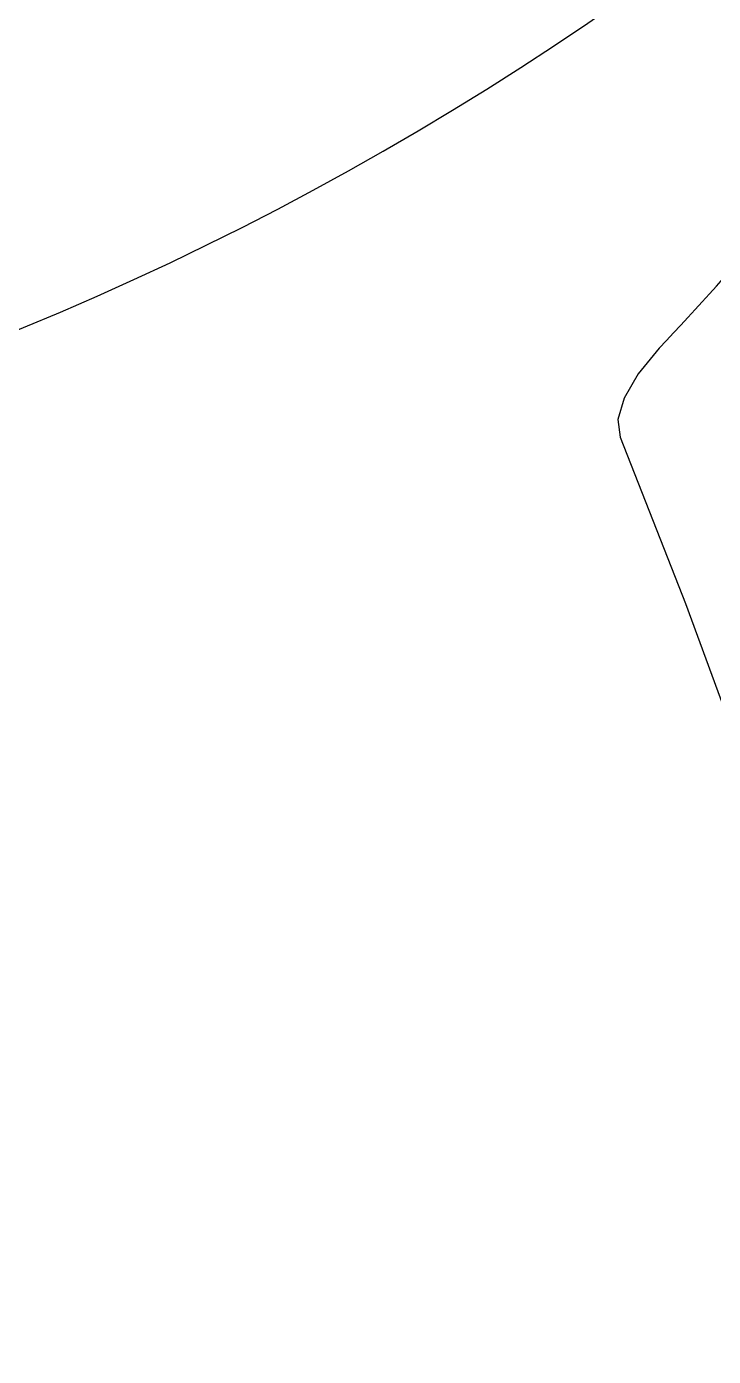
# Model space of a CAD drawing. Extents: x 398 to 509, y 623 to 780.
# Drawn here: x 487.97 to 491.11, y 654.33 to 660.42 of the extents above; entities that cross this region are included whole.
import ezdxf

# ---------------------------------------------------------------- set-up
doc = ezdxf.new("R2010")
doc.units = 0
doc.header["$MEASUREMENT"] = 0
doc.layers.add('1', color=4, linetype='Continuous')
doc.layers.add('2', color=3, linetype='Continuous')

# ---------------------------------------------------------------- blocks, each defined once
blk = doc.blocks.new('2018 PRISM')
at = {"layer": '1'}
blk.add_arc((83.9991, 28.3733), 14.1, 266.18392, 2.12044, dxfattribs=at)
at = {"layer": '2', "linetype": 'Continuous', "lineweight": 25, "flags": 128}
for points in [[(92.28, 15.2423), (92.1838, 15.1253), (92.1194, 15.0144), (92.0912, 14.9161), (92.1005, 14.8357)], [(92.1005, 14.8357), (92.4003, 14.0739), (92.668, 13.3429), (92.9069, 12.6397), (93.1248, 11.9568), (93.3286, 11.2876), (93.5218, 10.6281)]]:
    blk.add_lwpolyline(points, dxfattribs=at)
at = {"layer": '2', "linetype": 'Continuous', "lineweight": 25}
blk.add_arc((77.1451, 29.4155), 20.7351, 316.87923, 325.41726, dxfattribs=at)
at = {"layer": '2'}
blk.add_ellipse((95.2891, 16.914), major_axis=(2.5534, 2.2431), ratio=0.358249, start_param=5.696896, end_param=9.972914, dxfattribs=at)

msp = doc.modelspace()

# ---------------------------------------------------------------- block references
at = {"layer": '1'}
msp.add_blockref('2018 PRISM', (398.5801, 643.7055), dxfattribs=at)

doc.saveas('drawing.dxf')
